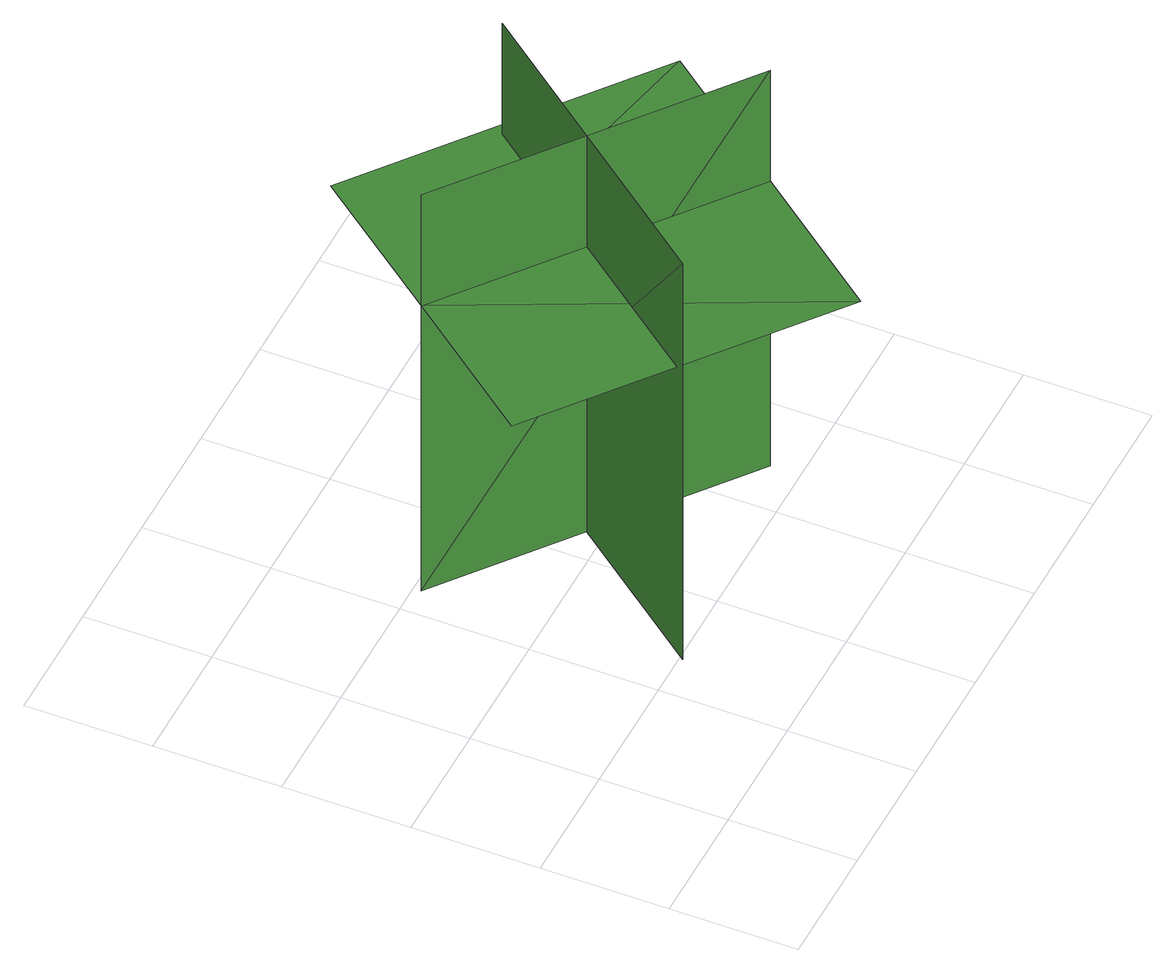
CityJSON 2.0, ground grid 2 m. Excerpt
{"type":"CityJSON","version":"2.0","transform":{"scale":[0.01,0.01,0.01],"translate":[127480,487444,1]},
"CityObjects":{
"tree1":{"type":"SolitaryVegetationObject","geometry":[{"type":"MultiSurface","lod":"1","boundaries":[[[0,1,2]],[[0,2,3]],[[4,5,6]],[[4,6,7]],[[8,9,10]],[[8,10,11]],[[8,11,12]],[[8,12,13]]]}]}
},
"vertices":[
[613,630,23],[272,195,23],[272,195,792],[613,630,792],[247,588,23],[683,247,23],[683,247,792],[247,588,792],[247,588,577],[76,370,577],[512,29,577],[683,247,577],[853,465,577],[417,806,577]
]}
